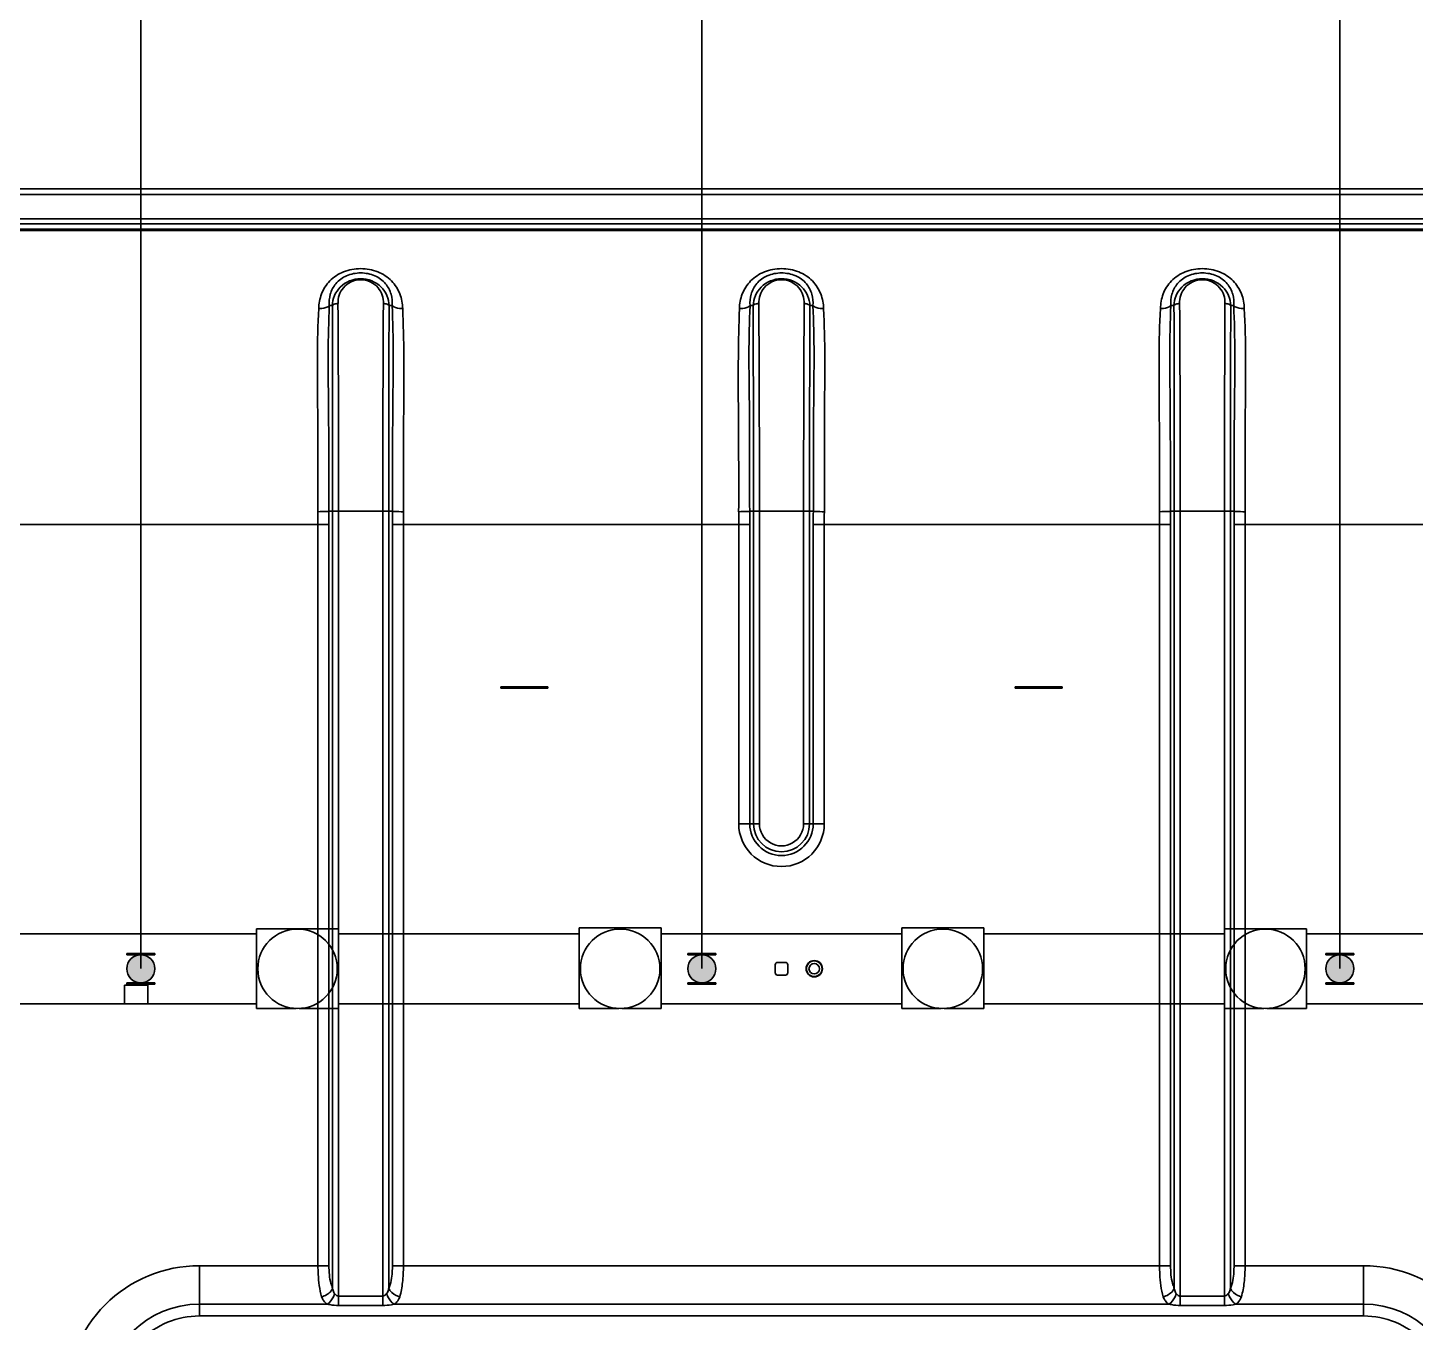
# Model space of a CAD drawing. Header units: millimetres. Extents: x -815 to 2586, y -393 to 7795.
# Drawn here: x 1788 to 2084.7, y 343.8 to 620.6 of the extents above; entities that cross this region are included whole.
import ezdxf

# ---------------------------------------------------------------- set-up
doc = ezdxf.new("R2010")
doc.units = ezdxf.units.MM
doc.header["$LTSCALE"] = 46.255
doc.header["$PDMODE"] = 3
doc.header["$PDSIZE"] = 0.3125
doc.layers.get('0').update_dxf_attribs({"linetype": 'CONTINUOUS'})
doc.layers.get('Defpoints').update_dxf_attribs({"linetype": 'CONTINUOUS'})
doc.layers.add('02___PRT_ALL_AXES', color=7, linetype='CONTINUOUS')
doc.styles.get("Standard").update_dxf_attribs({"font": 'simfang.ttf'})
doc.dimstyles.new('DIMSTYLE_1', dxfattribs={"dimtxt": 3.5, "dimasz": 2.5, "dimexe": 0.18, "dimexo": 0.0625, "dimgap": 0.09, "dimtad": 1, "dimdsep": 46, "dimtxsty": 'Standard', "dimblk": '_FILLED', "dimblk1": '_FILLED', "dimblk2": '_FILLED', "dimcen": 0.09, "dimclrt": 5, "dimadec": 0, "dimazin": 0, "dimtp": 0.01, "dimtm": 0.01, "dimtfac": 1, "dimtofl": 0, "dimtmove": 0, "dimatfit": 3, "dimldrblk": '_FILLED', "dimfxl": 1, "dimtolj": 1, "dimarcsym": 0})

# ---------------------------------------------------------------- blocks, each defined once
blk = doc.blocks.new('2321213')
at = {"color": 7, "linetype": 'Continuous'}
for p, q in [((-1977.159, -2420.236), (-1738.958, -2420.236)), ((-1739.008, -2420.535), (-1977.109, -2420.535)), ((-1740.307, -2421.835), (-1975.809, -2421.835)), ((-1741.226, -2422.105), (-1967.875, -2422.105)), ((-1959.505, -2422.386), (-1756.611, -2422.386)), ((-1959.505, -2422.47), (-1756.611, -2422.47)), ((-1882.062, -2426.475), (-1882.223, -2426.472)), ((-1879.03, -2426.474), (-1878.869, -2426.474)), ((-1859.574, -2426.475), (-1859.735, -2426.472)), ((-1856.542, -2426.474), (-1856.381, -2426.474)), ((-1837.085, -2426.475), (-1837.247, -2426.472)), ((-1834.053, -2426.474), (-1833.893, -2426.474)), ((-1882.044, -2437.468), (-1882.247, -2437.468)), ((-1882.044, -2478.988), (-1882.044, -2437.468)), ((-1881.727, -2437.469), (-1881.727, -2479.909)), ((-1879.366, -2437.469), (-1881.727, -2437.469)), ((-1879.366, -2479.909), (-1879.366, -2437.469)), ((-1879.049, -2437.468), (-1879.049, -2478.988)), ((-1878.845, -2437.468), (-1879.049, -2437.468)), ((-1859.556, -2437.468), (-1859.759, -2437.468)), ((-1859.556, -2454.168), (-1859.556, -2437.468)), ((-1859.239, -2437.469), (-1859.556, -2437.468)), ((-1859.239, -2437.469), (-1859.239, -2454.168)), ((-1856.877, -2437.469), (-1859.239, -2437.469)), ((-1856.877, -2454.168), (-1856.877, -2437.469)), ((-1856.56, -2437.468), (-1856.56, -2454.168)), ((-1856.357, -2437.468), (-1856.56, -2437.468)), ((-1837.068, -2437.468), (-1837.271, -2437.468)), ((-1837.068, -2478.988), (-1837.068, -2437.468)), ((-1836.751, -2437.469), (-1836.751, -2479.909)), ((-1834.389, -2437.469), (-1836.751, -2437.469)), ((-1834.389, -2479.909), (-1834.389, -2437.469)), ((-1834.072, -2437.468), (-1834.072, -2478.988)), ((-1833.869, -2437.468), (-1834.072, -2437.468)), ((-1882.241, -2438.164), (-1903.714, -2438.164)), ((-1882.83, -2477.784), (-1882.83, -2438.164)), ((-1882.241, -2438.164), (-1882.241, -2477.784)), ((-1878.852, -2477.784), (-1878.852, -2438.164)), ((-1859.753, -2438.164), (-1878.852, -2438.164)), ((-1878.263, -2438.164), (-1878.263, -2477.784)), ((-1860.342, -2454.168), (-1860.342, -2438.164)), ((-1859.753, -2438.164), (-1859.753, -2454.168)), ((-1856.363, -2454.168), (-1856.363, -2438.164)), ((-1837.265, -2438.164), (-1856.363, -2438.164)), ((-1855.774, -2438.164), (-1855.774, -2454.168)), ((-1837.854, -2477.784), (-1837.854, -2438.164)), ((-1837.265, -2438.164), (-1837.265, -2477.784)), ((-1833.875, -2477.784), (-1833.875, -2438.164)), ((-1812.403, -2438.164), (-1833.875, -2438.164)), ((-1833.286, -2438.164), (-1833.286, -2477.784)), ((-1873.05, -2446.922), (-1873.05, -2446.847)), ((-1873.05, -2446.847), (-1870.552, -2446.847)), ((-1870.552, -2446.847), (-1870.552, -2446.922)), ((-1845.565, -2446.922), (-1845.565, -2446.847)), ((-1845.565, -2446.847), (-1843.066, -2446.847)), ((-1843.066, -2446.847), (-1843.066, -2446.922)), ((-1870.552, -2446.922), (-1873.05, -2446.922)), ((-1843.066, -2446.922), (-1845.565, -2446.922)), ((-1860.342, -2454.168), (-1859.239, -2454.168)), ((-1856.877, -2454.168), (-1855.774, -2454.168)), ((-1893.046, -2461.165), (-1893.046, -2461.09)), ((-1893.046, -2461.09), (-1891.547, -2461.09)), ((-1891.547, -2461.165), (-1893.046, -2461.165)), ((-1891.547, -2461.09), (-1891.547, -2461.165)), ((-1863.061, -2461.165), (-1863.061, -2461.09)), ((-1863.061, -2461.09), (-1861.562, -2461.09)), ((-1861.562, -2461.165), (-1863.061, -2461.165)), ((-1861.562, -2461.09), (-1861.562, -2461.165)), ((-1828.972, -2461.09), (-1827.472, -2461.09)), ((-1828.972, -2461.165), (-1828.972, -2461.09)), ((-1827.472, -2461.165), (-1828.972, -2461.165)), ((-1827.472, -2461.09), (-1827.472, -2461.165)), ((-1893.046, -2462.739), (-1893.046, -2462.664)), ((-1893.046, -2462.664), (-1891.547, -2462.664)), ((-1891.547, -2462.739), (-1893.046, -2462.739)), ((-1891.547, -2462.664), (-1891.547, -2462.739)), ((-1863.061, -2462.739), (-1863.061, -2462.664)), ((-1863.061, -2462.664), (-1861.562, -2462.664)), ((-1861.562, -2462.739), (-1863.061, -2462.739)), ((-1861.562, -2462.664), (-1861.562, -2462.739)), ((-1828.972, -2462.664), (-1827.472, -2462.664)), ((-1828.972, -2462.739), (-1828.972, -2462.664)), ((-1827.472, -2462.739), (-1828.972, -2462.739)), ((-1827.472, -2462.664), (-1827.472, -2462.739)), ((-1889.167, -2480.468), (-1889.167, -2477.784)), ((-1889.167, -2477.784), (-1882.241, -2477.784)), ((-1878.852, -2477.784), (-1837.265, -2477.784)), ((-1833.875, -2477.784), (-1826.949, -2477.784)), ((-1826.949, -2480.468), (-1826.949, -2477.784)), ((-1881.727, -2479.407), (-1879.366, -2479.407)), ((-1836.751, -2479.407), (-1834.389, -2479.407)), ((-1882.332, -2479.835), (-1889.167, -2479.835)), ((-1881.727, -2479.909), (-1879.366, -2479.909)), ((-1837.355, -2479.835), (-1878.761, -2479.835)), ((-1836.751, -2479.909), (-1834.389, -2479.909)), ((-1826.949, -2479.835), (-1833.784, -2479.835)), ((-1826.949, -2480.468), (-1889.167, -2480.468))]:
    blk.add_line(p, q, dxfattribs=at)
for points in [[(-1882.062, -2426.474), (-1882.115, -2426.474), (-1882.17, -2426.474), (-1882.223, -2426.473)], [(-1859.573, -2426.474), (-1859.627, -2426.474), (-1859.682, -2426.474), (-1859.735, -2426.473)], [(-1837.085, -2426.474), (-1837.139, -2426.474), (-1837.193, -2426.474), (-1837.247, -2426.473)]]:
    blk.add_lwpolyline(points, dxfattribs=at)
for centre, radius, start, end in [((-5737.349, -2437.796), 3855.305, 0.004885, 0.168281), ((-3670.951, -2436.94), 1789.223, 359.983061, 0.338674), ((106.114, -2437.489), 1985.48, 179.678942, 179.999404), ((-5768.446, -2437.876), 3908.89, 0.005981, 0.167137), ((-3642.58, -2436.923), 1783.341, 359.982472, 0.339258), ((129.087, -2437.492), 1985.965, 179.678941, 179.999325), ((-5766.703, -2437.907), 3929.635, 0.006405, 0.16671), ((-3625.095, -2436.937), 1788.345, 359.98297, 0.338758), ((150.954, -2437.489), 1985.343, 179.678928, 179.999412), ((-1919.633, -2438.162), 36.803, 359.997, 1.04553), ((-1921.211, -2438.162), 38.97, 359.99726, 1.02063), ((-1839.882, -2438.162), 38.97, 178.97937, 180.00274), ((-1841.461, -2438.162), 36.802, 178.95393, 180.003), ((-1897.144, -2438.162), 36.803, 359.997, 1.04554), ((-1898.723, -2438.162), 38.97, 359.99726, 1.02063), ((-1817.393, -2438.162), 38.97, 178.97937, 180.00274), ((-1818.972, -2438.162), 36.802, 178.95393, 180.003), ((-1874.656, -2438.162), 36.803, 359.997, 1.04554), ((-1876.235, -2438.162), 38.97, 359.99726, 1.02063), ((-1794.905, -2438.162), 38.97, 178.97937, 180.00274), ((-1796.484, -2438.162), 36.802, 178.95392, 180.003), ((-1858.058, -2454.168), 2.284, 180, 360), ((-1858.058, -2454.168), 1.695, 180, 0), ((-1858.058, -2454.168), 1.498, 180, 0), ((-1858.058, -2454.168), 1.181, 179.99753, 0.00249), ((-1889.167, -2484.902), 7.118, 90, 180.00001), ((-1826.949, -2484.902), 7.118, 359.9986, 90), ((-1889.167, -2484.902), 5.067, 90, 180), ((-1826.949, -2484.902), 5.067, 0, 90), ((-1889.167, -2484.902), 4.434, 90, 180.07127), ((-1826.949, -2484.902), 4.434, 359.9288, 90)]:
    blk.add_arc(centre, radius, start, end, dxfattribs=at)
for points, knots in [([(-1878.303, -2426.637), (-1878.303, -2426.37), (-1878.406, -2425.824), (-1878.867, -2425.102), (-1879.626, -2424.607), (-1880.547, -2424.445), (-1881.468, -2424.607), (-1882.225, -2425.102), (-1882.693, -2425.824), (-1882.778, -2426.371), (-1882.79, -2426.637)], [0, 0, 0, 0, 0.116248, 0.236286, 0.364572, 0.500071, 0.635586, 0.763712, 0.883723, 1, 1, 1, 1]), ([(-1855.815, -2426.637), (-1855.808, -2426.504), (-1855.839, -2426.235), (-1855.992, -2425.714), (-1856.376, -2425.102), (-1857.135, -2424.609), (-1858.056, -2424.445), (-1858.977, -2424.607), (-1859.74, -2425.101), (-1860.191, -2425.825), (-1860.314, -2426.371), (-1860.301, -2426.637)], [0, 0, 0, 0, 0.058038, 0.116697, 0.236376, 0.364531, 0.500004, 0.635529, 0.763799, 0.883778, 1, 1, 1, 1]), ([(-1833.327, -2426.637), (-1833.326, -2426.37), (-1833.429, -2425.824), (-1833.89, -2425.102), (-1834.649, -2424.608), (-1835.57, -2424.445), (-1836.492, -2424.607), (-1837.247, -2425.102), (-1837.72, -2425.824), (-1837.794, -2426.371), (-1837.813, -2426.637)], [0, 0, 0, 0, 0.116239, 0.236276, 0.36455, 0.500078, 0.635588, 0.763694, 0.883657, 1, 1, 1, 1]), ([(-1878.869, -2426.473), (-1878.85, -2426.271), (-1878.886, -2425.847), (-1879.194, -2425.25), (-1879.788, -2424.822), (-1880.546, -2424.682), (-1881.304, -2424.822), (-1881.899, -2425.25), (-1882.206, -2425.847), (-1882.243, -2426.271), (-1882.223, -2426.473)], [0, 0, 0, 0, 0.111756, 0.228508, 0.358259, 0.499999, 0.64174, 0.771492, 0.888126, 1, 1, 1, 1]), ([(-1879.03, -2426.475), (-1879.036, -2426.293), (-1879.117, -2425.926), (-1879.549, -2425.283), (-1880.547, -2424.873), (-1881.544, -2425.284), (-1881.975, -2425.926), (-1882.056, -2426.292), (-1882.062, -2426.474)], [0, 0, 0, 0, 0.120176, 0.241197, 0.500163, 0.759106, 0.880037, 1, 1, 1, 1]), ([(-1881.758, -2426.364), (-1881.771, -2426.068), (-1881.554, -2425.394), (-1880.547, -2424.933), (-1879.539, -2425.394), (-1879.322, -2426.068), (-1879.334, -2426.364)], [0, 0, 0, 0, 0.232836, 0.499987, 0.767118, 1, 1, 1, 1]), ([(-1856.381, -2426.473), (-1856.362, -2426.271), (-1856.398, -2425.847), (-1856.705, -2425.25), (-1857.3, -2424.822), (-1858.058, -2424.682), (-1858.816, -2424.822), (-1859.411, -2425.25), (-1859.719, -2425.846), (-1859.754, -2426.271), (-1859.735, -2426.473)], [0, 0, 0, 0, 0.111734, 0.228442, 0.358228, 0.499976, 0.641632, 0.771383, 0.888235, 1, 1, 1, 1]), ([(-1856.542, -2426.475), (-1856.548, -2426.293), (-1856.629, -2425.926), (-1857.061, -2425.283), (-1858.059, -2424.873), (-1859.056, -2425.284), (-1859.487, -2425.926), (-1859.568, -2426.292), (-1859.573, -2426.474)], [0, 0, 0, 0, 0.120195, 0.241219, 0.500183, 0.75912, 0.880043, 1, 1, 1, 1]), ([(-1859.27, -2426.364), (-1859.283, -2426.068), (-1859.065, -2425.394), (-1858.058, -2424.933), (-1857.051, -2425.394), (-1856.834, -2426.068), (-1856.846, -2426.364)], [0, 0, 0, 0, 0.232838, 0.499989, 0.767118, 1, 1, 1, 1]), ([(-1833.893, -2426.473), (-1833.874, -2426.271), (-1833.909, -2425.847), (-1834.217, -2425.25), (-1834.812, -2424.822), (-1835.57, -2424.682), (-1836.328, -2424.822), (-1836.923, -2425.25), (-1837.23, -2425.846), (-1837.266, -2426.271), (-1837.247, -2426.473)], [0, 0, 0, 0, 0.111766, 0.228498, 0.358268, 0.500033, 0.641739, 0.771456, 0.888107, 1, 1, 1, 1]), ([(-1834.053, -2426.475), (-1834.06, -2426.293), (-1834.141, -2425.926), (-1834.572, -2425.283), (-1835.57, -2424.873), (-1836.568, -2425.284), (-1836.999, -2425.926), (-1837.079, -2426.292), (-1837.085, -2426.474)], [0, 0, 0, 0, 0.120191, 0.241217, 0.500186, 0.759122, 0.880045, 1, 1, 1, 1]), ([(-1836.782, -2426.364), (-1836.794, -2426.068), (-1836.577, -2425.394), (-1835.57, -2424.933), (-1834.563, -2425.394), (-1834.345, -2426.068), (-1834.358, -2426.364)], [0, 0, 0, 0, 0.23283, 0.499989, 0.767124, 1, 1, 1, 1]), ([(-1882.836, -2437.49), (-1882.848, -2435.595), (-1882.824, -2431.978), (-1882.887, -2428.356), (-1882.79, -2426.636)], [0, 0, 0, 0, 0.523889, 1, 1, 1, 1]), ([(-1882.79, -2426.636), (-1882.733, -2426.638), (-1882.537, -2426.629), (-1882.328, -2426.57), (-1882.223, -2426.473)], [0, 0, 0, 0, 0.28534, 1, 1, 1, 1]), ([(-1882.247, -2437.468), (-1882.241, -2436.49), (-1882.257, -2434.568), (-1882.256, -2431.754), (-1882.304, -2429.067), (-1882.258, -2427.324), (-1882.223, -2426.474)], [0, 0, 0, 0, 0.266837, 0.524272, 0.767782, 1, 1, 1, 1]), ([(-1881.758, -2426.364), (-1881.789, -2426.364), (-1881.896, -2426.374), (-1882.008, -2426.417), (-1882.062, -2426.474)], [0, 0, 0, 0, 0.278648, 1, 1, 1, 1]), ([(-1879.334, -2426.364), (-1879.304, -2426.364), (-1879.196, -2426.374), (-1879.084, -2426.417), (-1879.03, -2426.475)], [0, 0, 0, 0, 0.279259, 1, 1, 1, 1]), ([(-1879.049, -2437.468), (-1879.037, -2436.485), (-1879.055, -2434.552), (-1879.039, -2431.72), (-1879.044, -2429.039), (-1879.027, -2427.307), (-1879.03, -2426.474)], [0, 0, 0, 0, 0.268299, 0.527325, 0.772908, 1, 1, 1, 1]), ([(-1878.303, -2426.636), (-1878.36, -2426.638), (-1878.556, -2426.628), (-1878.765, -2426.569), (-1878.869, -2426.473)], [0, 0, 0, 0, 0.285468, 1, 1, 1, 1]), ([(-1878.845, -2437.468), (-1878.839, -2436.489), (-1878.845, -2434.568), (-1878.829, -2430.904), (-1878.777, -2428.214), (-1878.869, -2426.473)], [0, 0, 0, 0, 0.266949, 0.524356, 1, 1, 1, 1]), ([(-1878.257, -2437.49), (-1878.258, -2435.594), (-1878.264, -2432.818), (-1878.215, -2429.199), (-1878.271, -2427.477), (-1878.303, -2426.637)], [0, 0, 0, 0, 0.523907, 0.767521, 1, 1, 1, 1]), ([(-1860.301, -2426.637), (-1860.376, -2428.358), (-1860.375, -2431.013), (-1860.342, -2434.63), (-1860.346, -2436.526), (-1860.348, -2437.49)], [0, 0, 0, 0, 0.476236, 0.733356, 1, 1, 1, 1]), ([(-1860.301, -2426.636), (-1860.245, -2426.638), (-1860.048, -2426.628), (-1859.84, -2426.569), (-1859.735, -2426.473)], [0, 0, 0, 0, 0.285442, 1, 1, 1, 1]), ([(-1859.735, -2426.473), (-1859.83, -2428.214), (-1859.75, -2431.883), (-1859.771, -2435.546), (-1859.759, -2437.468)], [0, 0, 0, 0, 0.475711, 1, 1, 1, 1]), ([(-1859.27, -2426.364), (-1859.301, -2426.364), (-1859.408, -2426.374), (-1859.519, -2426.417), (-1859.573, -2426.474)], [0, 0, 0, 0, 0.278518, 1, 1, 1, 1]), ([(-1856.846, -2426.364), (-1856.816, -2426.364), (-1856.707, -2426.375), (-1856.595, -2426.417), (-1856.542, -2426.475)], [0, 0, 0, 0, 0.279336, 1, 1, 1, 1]), ([(-1856.56, -2437.468), (-1856.548, -2436.485), (-1856.567, -2434.552), (-1856.551, -2431.72), (-1856.555, -2429.039), (-1856.539, -2427.307), (-1856.542, -2426.474)], [0, 0, 0, 0, 0.268301, 0.527328, 0.77291, 1, 1, 1, 1]), ([(-1856.357, -2437.468), (-1856.351, -2436.489), (-1856.356, -2434.568), (-1856.341, -2430.904), (-1856.288, -2428.214), (-1856.381, -2426.473)], [0, 0, 0, 0, 0.266951, 0.524358, 1, 1, 1, 1]), ([(-1855.815, -2426.636), (-1855.872, -2426.638), (-1856.068, -2426.629), (-1856.277, -2426.57), (-1856.381, -2426.473)], [0, 0, 0, 0, 0.285335, 1, 1, 1, 1]), ([(-1855.768, -2437.49), (-1855.762, -2436.532), (-1855.77, -2434.647), (-1855.76, -2431.03), (-1855.717, -2428.368), (-1855.815, -2426.636)], [0, 0, 0, 0, 0.264891, 0.520753, 1, 1, 1, 1]), ([(-1837.86, -2437.49), (-1837.872, -2435.595), (-1837.847, -2431.978), (-1837.911, -2428.356), (-1837.813, -2426.636)], [0, 0, 0, 0, 0.523899, 1, 1, 1, 1]), ([(-1837.813, -2426.636), (-1837.756, -2426.638), (-1837.56, -2426.629), (-1837.351, -2426.569), (-1837.247, -2426.473)], [0, 0, 0, 0, 0.285389, 1, 1, 1, 1]), ([(-1837.247, -2426.473), (-1837.337, -2428.216), (-1837.272, -2431.884), (-1837.276, -2435.547), (-1837.271, -2437.468)], [0, 0, 0, 0, 0.47602, 1, 1, 1, 1]), ([(-1836.782, -2426.364), (-1836.812, -2426.364), (-1836.92, -2426.374), (-1837.031, -2426.417), (-1837.085, -2426.474)], [0, 0, 0, 0, 0.278534, 1, 1, 1, 1]), ([(-1834.358, -2426.364), (-1834.327, -2426.364), (-1834.219, -2426.374), (-1834.107, -2426.417), (-1834.053, -2426.475)], [0, 0, 0, 0, 0.27929, 1, 1, 1, 1]), ([(-1834.072, -2437.468), (-1834.06, -2436.485), (-1834.079, -2434.552), (-1834.063, -2431.72), (-1834.067, -2429.039), (-1834.05, -2427.307), (-1834.053, -2426.474)], [0, 0, 0, 0, 0.268302, 0.527329, 0.77291, 1, 1, 1, 1]), ([(-1833.327, -2426.636), (-1833.383, -2426.638), (-1833.58, -2426.628), (-1833.788, -2426.569), (-1833.893, -2426.473)], [0, 0, 0, 0, 0.285449, 1, 1, 1, 1]), ([(-1833.893, -2426.474), (-1833.854, -2427.324), (-1833.813, -2429.068), (-1833.857, -2431.755), (-1833.87, -2434.568), (-1833.859, -2436.49), (-1833.869, -2437.468)], [0, 0, 0, 0, 0.232312, 0.475759, 0.73311, 1, 1, 1, 1]), ([(-1833.327, -2426.636), (-1833.228, -2428.356), (-1833.271, -2431.013), (-1833.281, -2434.63), (-1833.274, -2436.525), (-1833.28, -2437.49)], [0, 0, 0, 0, 0.476168, 0.733362, 1, 1, 1, 1]), ([(-1882.247, -2437.468), (-1882.281, -2437.471), (-1882.477, -2437.482), (-1882.673, -2437.485), (-1882.836, -2437.49)], [0, 0, 0, 0, 0.170636, 1, 1, 1, 1]), ([(-1882.044, -2437.468), (-1882.026, -2437.467), (-1881.921, -2437.467), (-1881.815, -2437.468), (-1881.727, -2437.469)], [0, 0, 0, 0, 0.170405, 1, 1, 1, 1]), ([(-1879.366, -2437.469), (-1879.333, -2437.468), (-1879.227, -2437.467), (-1879.122, -2437.466), (-1879.049, -2437.468)], [0, 0, 0, 0, 0.30856, 1, 1, 1, 1]), ([(-1878.845, -2437.468), (-1878.812, -2437.471), (-1878.616, -2437.484), (-1878.42, -2437.489), (-1878.257, -2437.49)], [0, 0, 0, 0, 0.170697, 1, 1, 1, 1]), ([(-1859.759, -2437.468), (-1859.793, -2437.471), (-1859.989, -2437.482), (-1860.185, -2437.485), (-1860.348, -2437.49)], [0, 0, 0, 0, 0.170636, 1, 1, 1, 1]), ([(-1856.877, -2437.469), (-1856.845, -2437.468), (-1856.739, -2437.467), (-1856.633, -2437.466), (-1856.56, -2437.468)], [0, 0, 0, 0, 0.30856, 1, 1, 1, 1]), ([(-1856.357, -2437.468), (-1856.324, -2437.471), (-1856.128, -2437.484), (-1855.931, -2437.489), (-1855.768, -2437.49)], [0, 0, 0, 0, 0.170697, 1, 1, 1, 1]), ([(-1837.271, -2437.468), (-1837.304, -2437.471), (-1837.5, -2437.482), (-1837.697, -2437.485), (-1837.86, -2437.49)], [0, 0, 0, 0, 0.170636, 1, 1, 1, 1]), ([(-1837.068, -2437.468), (-1837.05, -2437.467), (-1836.944, -2437.467), (-1836.838, -2437.468), (-1836.751, -2437.469)], [0, 0, 0, 0, 0.170405, 1, 1, 1, 1]), ([(-1834.389, -2437.469), (-1834.356, -2437.468), (-1834.251, -2437.467), (-1834.145, -2437.466), (-1834.072, -2437.468)], [0, 0, 0, 0, 0.30856, 1, 1, 1, 1]), ([(-1833.869, -2437.468), (-1833.835, -2437.471), (-1833.639, -2437.484), (-1833.443, -2437.489), (-1833.28, -2437.49)], [0, 0, 0, 0, 0.170697, 1, 1, 1, 1]), ([(-1882.83, -2477.784), (-1882.829, -2477.936), (-1882.815, -2478.492), (-1882.75, -2479.054), (-1882.633, -2479.442)], [0, 0, 0, 0, 0.27211, 1, 1, 1, 1]), ([(-1882.044, -2478.988), (-1882.081, -2478.908), (-1882.215, -2478.52), (-1882.241, -2478.105), (-1882.241, -2477.784)], [0, 0, 0, 0, 0.214924, 1, 1, 1, 1]), ([(-1878.852, -2477.784), (-1878.852, -2477.898), (-1878.863, -2478.304), (-1878.926, -2478.72), (-1879.049, -2478.988)], [0, 0, 0, 0, 0.279463, 1, 1, 1, 1]), ([(-1878.46, -2479.442), (-1878.383, -2479.195), (-1878.29, -2478.641), (-1878.263, -2478.084), (-1878.263, -2477.784)], [0, 0, 0, 0, 0.463511, 1, 1, 1, 1]), ([(-1837.854, -2477.784), (-1837.852, -2477.936), (-1837.839, -2478.492), (-1837.773, -2479.054), (-1837.657, -2479.442)], [0, 0, 0, 0, 0.27211, 1, 1, 1, 1]), ([(-1837.068, -2478.988), (-1837.104, -2478.908), (-1837.239, -2478.52), (-1837.265, -2478.105), (-1837.265, -2477.784)], [0, 0, 0, 0, 0.214924, 1, 1, 1, 1]), ([(-1833.875, -2477.784), (-1833.875, -2477.898), (-1833.887, -2478.304), (-1833.95, -2478.72), (-1834.072, -2478.988)], [0, 0, 0, 0, 0.279463, 1, 1, 1, 1]), ([(-1833.483, -2479.442), (-1833.407, -2479.195), (-1833.313, -2478.641), (-1833.286, -2478.084), (-1833.286, -2477.784)], [0, 0, 0, 0, 0.463511, 1, 1, 1, 1]), ([(-1882.044, -2478.988), (-1882.065, -2479.04), (-1882.199, -2479.258), (-1882.441, -2479.398), (-1882.633, -2479.442)], [0, 0, 0, 0, 0.221554, 1, 1, 1, 1]), ([(-1882.332, -2479.835), (-1882.405, -2479.794), (-1882.538, -2479.68), (-1882.608, -2479.522), (-1882.633, -2479.442)], [0, 0, 0, 0, 0.501405, 1, 1, 1, 1]), ([(-1881.939, -2479.268), (-1881.955, -2479.327), (-1882.035, -2479.544), (-1882.182, -2479.751), (-1882.332, -2479.835)], [0, 0, 0, 0, 0.262843, 1, 1, 1, 1]), ([(-1881.939, -2479.268), (-1881.953, -2479.251), (-1882.008, -2479.166), (-1882.032, -2479.065), (-1882.044, -2478.988)], [0, 0, 0, 0, 0.2158, 1, 1, 1, 1]), ([(-1881.727, -2479.407), (-1881.75, -2479.407), (-1881.836, -2479.386), (-1881.898, -2479.318), (-1881.939, -2479.268)], [0, 0, 0, 0, 0.260417, 1, 1, 1, 1]), ([(-1879.154, -2479.268), (-1879.169, -2479.286), (-1879.225, -2479.349), (-1879.304, -2479.407), (-1879.366, -2479.407)], [0, 0, 0, 0, 0.277024, 1, 1, 1, 1]), ([(-1879.049, -2478.988), (-1879.053, -2479.016), (-1879.072, -2479.114), (-1879.109, -2479.213), (-1879.154, -2479.268)], [0, 0, 0, 0, 0.288312, 1, 1, 1, 1]), ([(-1879.154, -2479.268), (-1879.138, -2479.328), (-1879.058, -2479.545), (-1878.91, -2479.751), (-1878.761, -2479.835)], [0, 0, 0, 0, 0.265604, 1, 1, 1, 1]), ([(-1878.46, -2479.442), (-1878.524, -2479.427), (-1878.761, -2479.343), (-1878.981, -2479.161), (-1879.049, -2478.988)], [0, 0, 0, 0, 0.262621, 1, 1, 1, 1]), ([(-1878.46, -2479.442), (-1878.485, -2479.522), (-1878.555, -2479.68), (-1878.687, -2479.794), (-1878.761, -2479.835)], [0, 0, 0, 0, 0.498562, 1, 1, 1, 1]), ([(-1837.068, -2478.988), (-1837.088, -2479.04), (-1837.223, -2479.258), (-1837.465, -2479.398), (-1837.657, -2479.442)], [0, 0, 0, 0, 0.221554, 1, 1, 1, 1]), ([(-1837.355, -2479.835), (-1837.429, -2479.794), (-1837.561, -2479.68), (-1837.632, -2479.522), (-1837.657, -2479.442)], [0, 0, 0, 0, 0.501405, 1, 1, 1, 1]), ([(-1836.962, -2479.268), (-1836.978, -2479.327), (-1837.058, -2479.544), (-1837.206, -2479.751), (-1837.355, -2479.835)], [0, 0, 0, 0, 0.262843, 1, 1, 1, 1]), ([(-1836.962, -2479.268), (-1836.976, -2479.251), (-1837.031, -2479.166), (-1837.055, -2479.065), (-1837.068, -2478.988)], [0, 0, 0, 0, 0.2158, 1, 1, 1, 1]), ([(-1836.751, -2479.407), (-1836.773, -2479.407), (-1836.86, -2479.386), (-1836.922, -2479.318), (-1836.962, -2479.268)], [0, 0, 0, 0, 0.260417, 1, 1, 1, 1]), ([(-1834.177, -2479.268), (-1834.192, -2479.286), (-1834.248, -2479.349), (-1834.327, -2479.407), (-1834.389, -2479.407)], [0, 0, 0, 0, 0.277024, 1, 1, 1, 1]), ([(-1834.072, -2478.988), (-1834.077, -2479.016), (-1834.096, -2479.114), (-1834.132, -2479.213), (-1834.177, -2479.268)], [0, 0, 0, 0, 0.288312, 1, 1, 1, 1]), ([(-1834.177, -2479.268), (-1834.161, -2479.328), (-1834.081, -2479.545), (-1833.933, -2479.751), (-1833.784, -2479.835)], [0, 0, 0, 0, 0.265604, 1, 1, 1, 1]), ([(-1833.483, -2479.442), (-1833.548, -2479.427), (-1833.784, -2479.343), (-1834.004, -2479.161), (-1834.072, -2478.988)], [0, 0, 0, 0, 0.262621, 1, 1, 1, 1]), ([(-1833.483, -2479.442), (-1833.508, -2479.522), (-1833.578, -2479.68), (-1833.711, -2479.794), (-1833.784, -2479.835)], [0, 0, 0, 0, 0.498562, 1, 1, 1, 1]), ([(-1881.727, -2479.909), (-1881.881, -2479.909), (-1882.085, -2479.887), (-1882.284, -2479.845), (-1882.332, -2479.835)], [0, 0, 0, 0, 0.757046, 1, 1, 1, 1]), ([(-1878.761, -2479.835), (-1878.809, -2479.846), (-1879.008, -2479.887), (-1879.212, -2479.909), (-1879.366, -2479.909)], [0, 0, 0, 0, 0.24282, 1, 1, 1, 1]), ([(-1836.751, -2479.909), (-1836.905, -2479.909), (-1837.108, -2479.887), (-1837.307, -2479.845), (-1837.355, -2479.835)], [0, 0, 0, 0, 0.757046, 1, 1, 1, 1]), ([(-1833.784, -2479.835), (-1833.832, -2479.846), (-1834.031, -2479.887), (-1834.235, -2479.909), (-1834.389, -2479.909)], [0, 0, 0, 0, 0.242819, 1, 1, 1, 1])]:
    blk.add_open_spline(points, degree=3, knots=knots, dxfattribs=at)
blk = doc.blocks.new('1154563')
at = {"color": 3, "linetype": 'Continuous'}
for radius in [0.438, 0.281]:
    blk.add_circle((3463.928, -1252.635), radius, dxfattribs=at)
blk = doc.blocks.new('_FILLED')
at = {"color": 0, "linetype": 'ByBlock'}
blk.add_solid([(0, 0), (-1, 0.2), (-1, -0.2)], dxfattribs=at)
blk = doc.blocks.new('*D83')
at = {"color": 0, "lineweight": -2, "transparency": 16777216}
for p, q in [((2068.57, 419.45), (2068.57, 756.55)), ((2071.07, 756.37), (2424.32, 756.37)), ((2426.82, 419.57), (2426.82, 756.55))]:
    blk.add_line(p, q, dxfattribs=at)
at = {"layer": 'Defpoints', "color": 0, "transparency": 16777216}
for p in [(2426.82, 756.37), (2068.57, 419.39), (2426.82, 419.51)]:
    blk.add_point(p, dxfattribs=at)
at = {"color": 0, "lineweight": -2, "transparency": 16777216, "xscale": 2.5, "yscale": 2.5, "zscale": 2.5, "rotation": 180}
blk.add_blockref('_FILLED', (2068.57, 756.37), dxfattribs=at)
at = {"color": 0, "lineweight": -2, "transparency": 16777216, "xscale": 2.5, "yscale": 2.5, "zscale": 2.5}
blk.add_blockref('_FILLED', (2426.82, 756.37), dxfattribs=at)
at = {"color": 5, "transparency": 16777216, "insert": (2247.7, 758.24), "char_height": 3.5, "attachment_point": 5}
blk.add_mtext('\\A1;358.24', dxfattribs=at)
blk = doc.blocks.new('*D84')
at = {"color": 0, "lineweight": -2, "transparency": 16777216}
for p, q in [((1932.14, 419.45), (1932.14, 796.23)), ((1934.64, 796.05), (2424.32, 796.05)), ((2426.82, 516.82), (2426.82, 796.23))]:
    blk.add_line(p, q, dxfattribs=at)
at = {"layer": 'Defpoints', "color": 0, "transparency": 16777216}
for p in [(2426.82, 796.05), (2426.82, 516.75), (1932.14, 419.39)]:
    blk.add_point(p, dxfattribs=at)
at = {"color": 0, "lineweight": -2, "transparency": 16777216, "xscale": 2.5, "yscale": 2.5, "zscale": 2.5, "rotation": 180}
blk.add_blockref('_FILLED', (1932.14, 796.05), dxfattribs=at)
at = {"color": 0, "lineweight": -2, "transparency": 16777216, "xscale": 2.5, "yscale": 2.5, "zscale": 2.5}
blk.add_blockref('_FILLED', (2426.82, 796.05), dxfattribs=at)
at = {"color": 5, "transparency": 16777216, "insert": (2179.48, 797.92), "char_height": 3.5, "attachment_point": 5}
blk.add_mtext('\\A1;494.68', dxfattribs=at)
blk = doc.blocks.new('*D85')
at = {"color": 0, "lineweight": -2, "transparency": 16777216}
for p, q in [((1812.14, 419.45), (1812.14, 839.04)), ((1814.64, 838.86), (2424.32, 838.86)), ((2426.82, 419.64), (2426.82, 839.04))]:
    blk.add_line(p, q, dxfattribs=at)
at = {"layer": 'Defpoints', "color": 0, "transparency": 16777216}
for p in [(2426.82, 838.86), (1812.14, 419.39), (2426.82, 419.57)]:
    blk.add_point(p, dxfattribs=at)
at = {"color": 0, "lineweight": -2, "transparency": 16777216, "xscale": 2.5, "yscale": 2.5, "zscale": 2.5, "rotation": 180}
blk.add_blockref('_FILLED', (1812.14, 838.86), dxfattribs=at)
at = {"color": 0, "lineweight": -2, "transparency": 16777216, "xscale": 2.5, "yscale": 2.5, "zscale": 2.5}
blk.add_blockref('_FILLED', (2426.82, 838.86), dxfattribs=at)
at = {"color": 5, "transparency": 16777216, "insert": (2119.48, 840.73), "char_height": 3.5, "attachment_point": 5}
blk.add_mtext('\\A1;614.68', dxfattribs=at)
blk = doc.blocks.new('*D86')
at = {"color": 0, "lineweight": -2, "transparency": 16777216}
for p, q in [((1692.14, 419.45), (1692.14, 889.17)), ((1694.64, 888.99), (2424.32, 888.99)), ((2426.82, 419.64), (2426.82, 889.17))]:
    blk.add_line(p, q, dxfattribs=at)
at = {"layer": 'Defpoints', "color": 0, "transparency": 16777216}
for p in [(2426.82, 888.99), (1692.14, 419.39), (2426.82, 419.57)]:
    blk.add_point(p, dxfattribs=at)
at = {"color": 0, "lineweight": -2, "transparency": 16777216, "xscale": 2.5, "yscale": 2.5, "zscale": 2.5, "rotation": 180}
blk.add_blockref('_FILLED', (1692.14, 888.99), dxfattribs=at)
at = {"color": 0, "lineweight": -2, "transparency": 16777216, "xscale": 2.5, "yscale": 2.5, "zscale": 2.5}
blk.add_blockref('_FILLED', (2426.82, 888.99), dxfattribs=at)
at = {"color": 5, "transparency": 16777216, "insert": (2059.48, 890.86), "char_height": 3.5, "attachment_point": 5}
blk.add_mtext('\\A1;734.68', dxfattribs=at)
blk = doc.blocks.new('*D87')
at = {"color": 0, "lineweight": -2, "transparency": 16777216}
for p, q in [((1588.14, 419.45), (1588.14, 928.85)), ((2426.82, 419.45), (2426.82, 928.85)), ((1590.64, 928.67), (2424.32, 928.67))]:
    blk.add_line(p, q, dxfattribs=at)
at = {"layer": 'Defpoints', "color": 0, "transparency": 16777216}
for p in [(2426.82, 928.67), (1588.14, 419.39), (2426.82, 419.39)]:
    blk.add_point(p, dxfattribs=at)
at = {"color": 0, "lineweight": -2, "transparency": 16777216, "xscale": 2.5, "yscale": 2.5, "zscale": 2.5, "rotation": 180}
blk.add_blockref('_FILLED', (1588.14, 928.67), dxfattribs=at)
at = {"color": 0, "lineweight": -2, "transparency": 16777216, "xscale": 2.5, "yscale": 2.5, "zscale": 2.5}
blk.add_blockref('_FILLED', (2426.82, 928.67), dxfattribs=at)
at = {"color": 5, "transparency": 16777216, "insert": (2007.48, 930.54), "char_height": 3.5, "attachment_point": 5}
blk.add_mtext('\\A1;838.68', dxfattribs=at)
blk = doc.blocks.new('*D99')
at = {"color": 0, "lineweight": -2, "transparency": 16777216}
for p, q in [((1471.52, 419.51), (1471.52, 975.84)), ((2424.32, 975.66), (1474.02, 975.66)), ((2426.82, 419.51), (2426.82, 975.84))]:
    blk.add_line(p, q, dxfattribs=at)
at = {"layer": 'Defpoints', "color": 0, "transparency": 16777216}
for p in [(1471.52, 975.66), (1471.52, 419.45), (2426.82, 419.45)]:
    blk.add_point(p, dxfattribs=at)
at = {"color": 0, "lineweight": -2, "transparency": 16777216, "xscale": 2.5, "yscale": 2.5, "zscale": 2.5, "rotation": 180}
blk.add_blockref('_FILLED', (1471.52, 975.66), dxfattribs=at)
at = {"color": 0, "lineweight": -2, "transparency": 16777216, "xscale": 2.5, "yscale": 2.5, "zscale": 2.5}
blk.add_blockref('_FILLED', (2426.82, 975.66), dxfattribs=at)
at = {"color": 5, "transparency": 16777216, "insert": (1949.17, 977.53), "char_height": 3.5, "attachment_point": 5}
blk.add_mtext('\\A1;955.3', dxfattribs=at)
blk = doc.blocks.new('*D112')
at = {"color": 0, "lineweight": -2, "transparency": 16777216}
for p, q in [((1728.14, 479.45), (1728.14, 864.33)), ((1730.64, 864.15), (2424.32, 864.15)), ((2426.82, 479.51), (2426.82, 864.33))]:
    blk.add_line(p, q, dxfattribs=at)
at = {"layer": 'Defpoints', "color": 0, "transparency": 16777216}
for p in [(2426.82, 864.15), (1728.14, 479.39), (2426.82, 479.45)]:
    blk.add_point(p, dxfattribs=at)
at = {"color": 0, "lineweight": -2, "transparency": 16777216, "xscale": 2.5, "yscale": 2.5, "zscale": 2.5, "rotation": 180}
blk.add_blockref('_FILLED', (1728.14, 864.15), dxfattribs=at)
at = {"color": 0, "lineweight": -2, "transparency": 16777216, "xscale": 2.5, "yscale": 2.5, "zscale": 2.5}
blk.add_blockref('_FILLED', (2426.82, 864.15), dxfattribs=at)
at = {"color": 5, "transparency": 16777216, "insert": (2077.48, 866.02), "char_height": 3.5, "attachment_point": 5}
blk.add_mtext('\\A1;698.68', dxfattribs=at)
blk = doc.blocks.new('*D113')
at = {"color": 0, "lineweight": -2, "transparency": 16777216}
for p, q in [((1550.92, 479.45), (1550.92, 951.23)), ((1553.42, 951.05), (2424.32, 951.05)), ((2426.82, 479.45), (2426.82, 951.23))]:
    blk.add_line(p, q, dxfattribs=at)
at = {"layer": 'Defpoints', "color": 0, "transparency": 16777216}
for p in [(2426.82, 951.05), (1550.92, 479.39), (2426.82, 479.39)]:
    blk.add_point(p, dxfattribs=at)
at = {"color": 0, "lineweight": -2, "transparency": 16777216, "xscale": 2.5, "yscale": 2.5, "zscale": 2.5, "rotation": 180}
blk.add_blockref('_FILLED', (1550.92, 951.05), dxfattribs=at)
at = {"color": 0, "lineweight": -2, "transparency": 16777216, "xscale": 2.5, "yscale": 2.5, "zscale": 2.5}
blk.add_blockref('_FILLED', (2426.82, 951.05), dxfattribs=at)
at = {"color": 5, "transparency": 16777216, "insert": (1988.87, 952.92), "char_height": 3.5, "attachment_point": 5}
blk.add_mtext('\\A1;875.9', dxfattribs=at)

msp = doc.modelspace()

# ---------------------------------------------------------------- hatches: boundary and pattern name
h = msp.add_hatch(color=7)
h.dxf.hatch_style = 1
h.paths.add_polyline_path([(1590.41, 421.351, 0.6943181), (1585.142, 419.387, 0.6943181), (1590.41, 417.422)])
h.paths.add_polyline_path([(1695.143, 419.387, 1), (1689.143, 419.387, 1)])
h.paths.add_polyline_path([(1815.143, 419.387, 1), (1809.143, 419.387, 1)])
h.paths.add_polyline_path([(1935.144, 419.387, 1), (1929.144, 419.387, 1)])
h.paths.add_polyline_path([(2071.574, 419.387, 1), (2065.574, 419.387, 1)])
h.paths.add_polyline_path([(2152.145, 419.387, 0.4258981), (2149.025, 422.384), (2149.025, 416.389, 0.4258981)])
h.paths.add_polyline_path([(2148.025, 422.17, 0.3061896), (2146.145, 419.387, 0.3061896), (2148.025, 416.603)])
h.paths.add_polyline_path([(2223.145, 419.387, 1), (2229.145, 419.387, 1)])
h.paths.add_polyline_path([(2312.145, 419.387, 0.5433806), (2307.921, 422.126), (2307.921, 416.647, 0.5433806)])
h.paths.add_polyline_path([(2306.921, 421.4, 0.1860637), (2306.145, 419.387, 0.1860637), (2306.921, 417.373)])
h.paths.add_polyline_path([(2312.145, 209.386, 0.5433806), (2307.921, 212.125), (2307.921, 206.647, 0.5433806)])
h.paths.add_polyline_path([(2306.921, 211.399, 0.1860637), (2306.145, 209.386, 0.1860637), (2306.921, 207.372)])
h.paths.add_polyline_path([(2223.145, 209.386, 1), (2229.145, 209.386, 1)])
h.paths.add_polyline_path([(2149.025, 212.383), (2149.025, 206.388, 0.4258981), (2152.145, 209.386, 0.4258981)])
h.paths.add_polyline_path([(2148.025, 212.169, 0.3061896), (2146.145, 209.386, 0.3061896), (2148.025, 206.602)])
h.paths.add_polyline_path([(2069.118, 209.386, 1), (2075.118, 209.386, 1)])
h.paths.add_polyline_path([(1970.167, 209.386, 1), (1964.167, 209.386, 1)])
h.paths.add_polyline_path([(1858.167, 209.386, 1), (1864.167, 209.386, 1)])
h.paths.add_polyline_path([(1749.306, 212.151, 0.5362046), (1745.143, 209.386, 0.5362046), (1749.306, 206.62)])
h.paths.add_polyline_path([(1751.143, 209.386, 0.1938066), (1750.306, 211.465), (1750.306, 207.306, 0.1938066)])
h.paths.add_polyline_path([(1665.143, 209.386, 1), (1671.143, 209.386, 1)])
h.paths.add_polyline_path([(1590.41, 211.35, 0.6943181), (1585.142, 209.386, 0.6943181), (1590.41, 207.421)])

# ---------------------------------------------------------------- linework, layer by layer
at = {"color": 3, "linetype": 'Continuous'}
for p, q in [((1836.915, 427.897), (1836.915, 410.897)), ((1854.415, 427.897), (1836.915, 427.897)), ((1854.415, 410.897), (1854.415, 427.897)), ((1923.415, 428.147), (1905.915, 428.147)), ((1905.915, 428.147), (1905.915, 410.897)), ((1923.415, 410.897), (1923.415, 428.147)), ((1992.415, 428.147), (1974.915, 428.147)), ((1974.915, 428.147), (1974.915, 410.897)), ((1992.415, 410.897), (1992.415, 428.147)), ((2061.415, 427.897), (2043.915, 427.897)), ((2043.915, 427.897), (2043.915, 410.897)), ((2061.415, 410.897), (2061.415, 427.897)), ((1836.915, 426.891), (1785.415, 426.891)), ((1905.915, 426.891), (1854.415, 426.891)), ((1974.915, 426.891), (1923.415, 426.891)), ((2043.915, 426.891), (1992.415, 426.891)), ((2112.915, 426.891), (2061.415, 426.891)), ((1808.665, 415.891), (1813.665, 415.891)), ((1808.665, 411.891), (1808.665, 415.891)), ((1813.665, 415.891), (1813.665, 411.891)), ((1785.415, 411.891), (1836.915, 411.891)), ((1836.915, 410.897), (1845.346, 410.897)), ((1845.985, 410.897), (1854.415, 410.897)), ((1854.415, 411.891), (1905.915, 411.891)), ((1905.915, 410.897), (1914.346, 410.897)), ((1914.985, 410.897), (1923.415, 410.897)), ((1923.415, 411.891), (1974.915, 411.891)), ((1974.915, 410.897), (1983.346, 410.897)), ((1983.985, 410.897), (1992.415, 410.897)), ((1992.415, 411.891), (2043.915, 411.891)), ((2043.915, 410.897), (2052.346, 410.897)), ((2052.985, 410.897), (2061.415, 410.897)), ((2061.415, 411.891), (2112.915, 411.891))]:
    msp.add_line(p, q, dxfattribs=at)
for centre in [(1812.143, 419.387), (1932.144, 419.387), (2068.574, 419.387)]:
    msp.add_circle(centre, 3)
at = {"layer": '02___PRT_ALL_AXES', "color": 3, "linetype": 'Continuous'}
for p, q in [((1947.815, 420.241), (1947.815, 418.541)), ((1950.015, 420.741), (1948.315, 420.741)), ((1950.515, 418.541), (1950.515, 420.241)), ((1948.315, 418.041), (1950.015, 418.041))]:
    msp.add_line(p, q, dxfattribs=at)
for centre, radius in [((1845.665, 419.391), 8.5), ((1914.665, 419.391), 8.5), ((1983.665, 419.391), 8.5), ((2052.665, 419.391), 8.5), ((1956.165, 419.391), 1.675)]:
    msp.add_circle(centre, radius, dxfattribs=at)
for centre, start, end in [((1948.315, 420.241), 90, 180), ((1948.315, 418.541), 180, 270), ((1950.015, 420.241), 0, 90), ((1950.015, 418.541), 270, 0)]:
    msp.add_arc(centre, 0.5, start, end, dxfattribs=at)

# ---------------------------------------------------------------- block references
at = {"color": 2, "xscale": 4.002099959215971, "yscale": 4.002099959215971, "zscale": 4.002099959215971}
msp.add_blockref('2321213', (9385.302, 10272.215), dxfattribs=at)
at = {"color": 7, "xscale": 4, "yscale": 4, "zscale": 4}
msp.add_blockref('1154563', (-11899.548, 5429.933), dxfattribs=at)

# ---------------------------------------------------------------- dimensions: what is measured, and where the dimension line sits
at = {"color": 2}
for base, p1, p2, picture, middle in [((1471.515, 975.657), (2426.819, 419.449), (1471.515, 419.449), '*D99', (1949.167, 975.657)), ((2426.819, 928.667), (1588.142, 419.387), (2426.819, 419.387), '*D87', (2007.481, 928.667)), ((2426.819, 888.986), (1692.143, 419.387), (2426.819, 419.574), '*D86', (2059.481, 888.986)), ((2426.819, 838.864), (1812.143, 419.387), (2426.819, 419.574), '*D85', (2119.481, 838.864)), ((2426.8191, 796.051), (1932.1437, 419.3865), (2426.8191, 516.7531), '*D84', (2179.4814, 796.051)), ((2426.8191, 756.3707), (2068.5743, 419.3865), (2426.8191, 419.5115), '*D83', (2247.6967, 756.3707))]:
    dim = msp.add_linear_dim(base=base, p1=p1, p2=p2, dimstyle='DIMSTYLE_1', dxfattribs=at)
    dim.commit()
    dim.dimension.update_dxf_attribs({"geometry": picture, "text_midpoint": middle, "dimtype": 160})
for base, p1, p2, picture, middle in [((2426.819, 951.052), (1550.915, 479.39), (2426.819, 479.39), '*D113', (1988.867, 952.922)), ((2426.819, 864.145), (1728.143, 479.39), (2426.819, 479.452), '*D112', (2077.481, 866.015))]:
    dim = msp.add_linear_dim(base=base, p1=p1, p2=p2, dimstyle='DIMSTYLE_1', dxfattribs=at)
    dim.commit()
    dim.dimension.update_dxf_attribs({"geometry": picture, "text_midpoint": middle})

doc.saveas('drawing.dxf')
